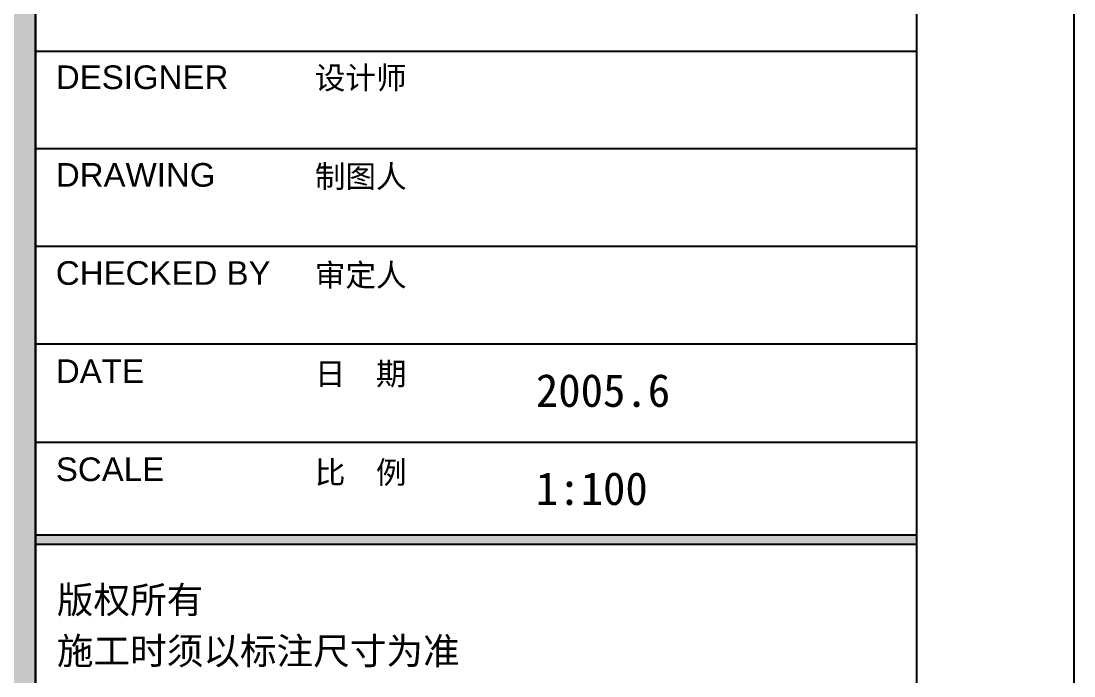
# Model space of a CAD drawing. Extents: x 989821 to 1049221, y -66907 to -24907.
# Drawn here: x 1041222 to 1049221, y -61583 to -56605 of the extents above; entities that cross this region are included whole.
import ezdxf

# ---------------------------------------------------------------- set-up
doc = ezdxf.new("R2010")
doc.units = 0
doc.header["$LTSCALE"] = 1000
doc.header["$MEASUREMENT"] = 0
doc.layers.get('0').update_dxf_attribs({"linetype": 'CONTINUOUS'})
doc.styles.add('WMF-Arial0', font='arial.ttf')
doc.styles.add('WMF-黑体0', font='simhei.ttf')

msp = doc.modelspace()

# ---------------------------------------------------------------- hatches: boundary and pattern name
at = {"ltscale": 70}
msp.add_hatch(color=4, dxfattribs=at).paths.add_polyline_path([(1041330.1, -66907.3), (1041330.1, -26381.7), (1041113.2, -26381.7), (1041113.2, -66907.3)])
msp.add_hatch(color=4).paths.add_polyline_path([(1041330.1, -60581.1), (1048027.6, -60581.1), (1048027.6, -60512.6), (1041330.1, -60512.6)])

# ---------------------------------------------------------------- linework, layer by layer
at = {"color": 4}
msp.add_lwpolyline([(989821.2, -24907.3), (1049221.2, -24907.3), (1049221.2, -66907.3), (989821.2, -66907.3)], close=True, dxfattribs=at)
for points in [[(1041330.1, -66907.3), (1041330.1, -26381.7), (1041113.2, -26381.7), (1041113.2, -66907.3), (1041330.1, -66907.3)], [(1041330.1, -65463.4), (1048027.6, -65463.4), (1048027.6, -26381.7), (1041330.1, -26381.7), (1041330.1, -65463.4), (1041330.1, -65463.4)], [(1041330.1, -56832.7), (1048027.6, -56832.7)], [(1041330.1, -57574.8), (1048020, -57574.8)], [(1041330.1, -58316.8), (1048020, -58316.8)], [(1041330.1, -59058.9), (1048020, -59058.9)], [(1041330.1, -59804.8), (1048020, -59804.8)], [(1041330.1, -60581.1), (1048027.6, -60581.1), (1048027.6, -60512.6), (1041330.1, -60512.6), (1041330.1, -60581.1), (1041330.1, -60581.1)]]:
    msp.add_lwpolyline(points, dxfattribs=at)

# ---------------------------------------------------------------- texts
for s, height, style, p in [('DESIGNER  ', 179.62, 'WMF-Arial0', (1041486.1, -57121.9)), ('设计师', 170.48, 'WMF-黑体0', (1043453.5, -57121.9)), ('DRAWING  ', 179.62, 'WMF-Arial0', (1041486.1, -57864)), ('制图人', 170.48, 'WMF-黑体0', (1043453.5, -57871.6)), ('CHECKED BY ', 179.616, 'WMF-Arial0', (1041486.1, -58609.9)), ('审定人', 170.48, 'WMF-黑体0', (1043453.5, -58621.3)), ('DATE  ', 179.62, 'WMF-Arial0', (1041486.1, -59355.7)), ('日  期', 170.48, 'WMF-黑体0', (1043453.5, -59370.9)), ('2005.6', 250, 'WMF-黑体0', (1045133, -59537.3)), ('SCALE  ', 179.62, 'WMF-Arial0', (1041486.1, -60101.6)), ('比  例', 170.48, 'WMF-黑体0', (1043453.5, -60120.6)), ('1:100', 250, 'WMF-黑体0', (1045133, -60283.2)), ('版权所有', 203.97, 'WMF-黑体0', (1041493.7, -61106.2)), ('施工时须以标注尺寸为准', 203.971, 'WMF-黑体0', (1041493.7, -61494.4))]:
    msp.add_text(s, height=height, dxfattribs=dict(at, style=style)).set_placement(p)

doc.saveas('drawing.dxf')
